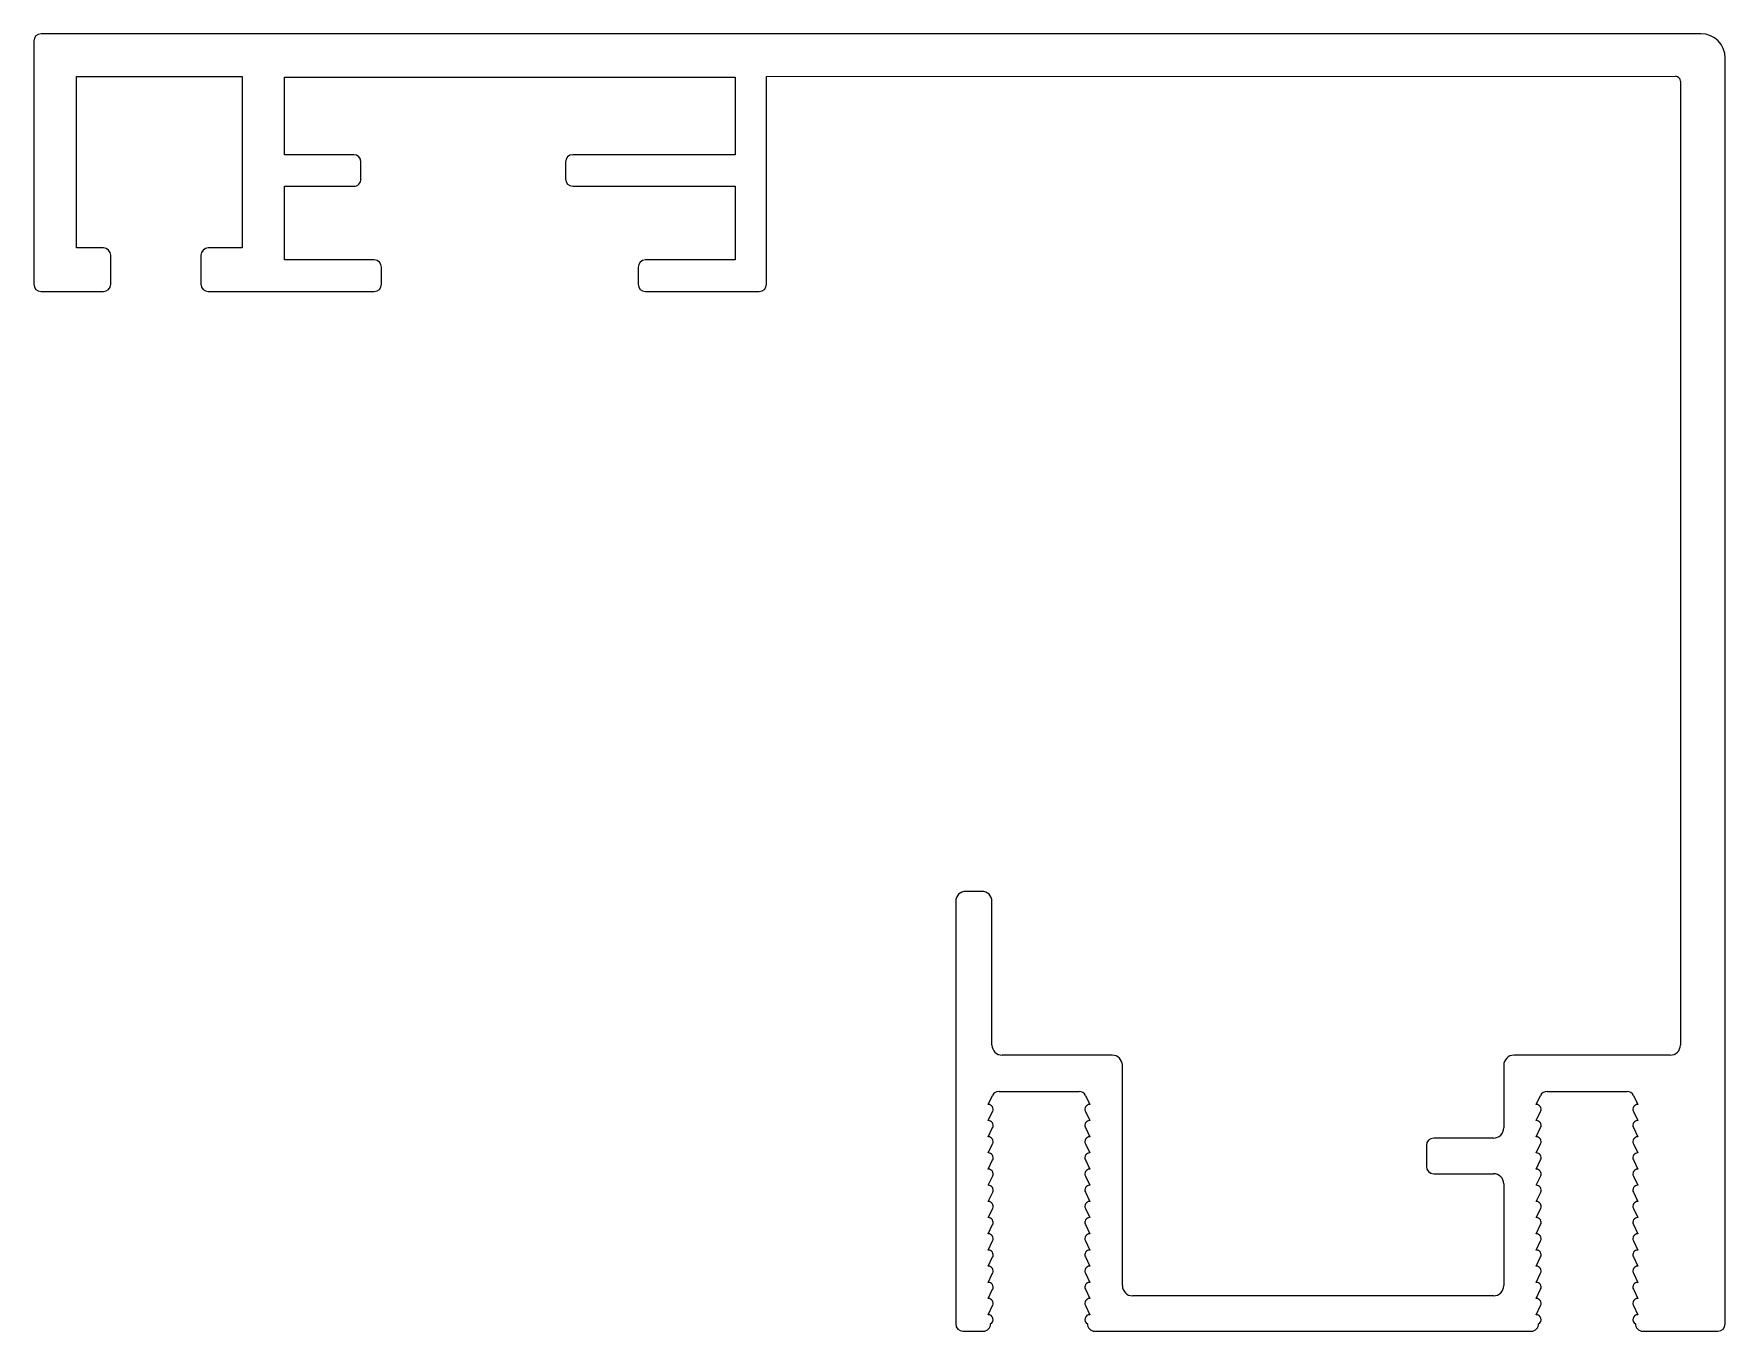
# Model space of a CAD drawing. Extents: x 1782.8 to 1852.6, y 2082.8 to 2136.4.
import ezdxf

# ---------------------------------------------------------------- set-up
doc = ezdxf.new("R2010")
doc.units = 0
doc.layers.get('0').update_dxf_attribs({"linetype": 'CONTINUOUS'})

msp = doc.modelspace()

# ---------------------------------------------------------------- linework, layer by layer
for p, q in [((1782.791, 2136.061), (1782.791, 2126.018)), ((1851.636, 2136.361), (1783.091, 2136.361)), ((1852.636, 2083.071), (1852.636, 2135.361)), ((1784.551, 2127.516), (1784.551, 2134.601)), ((1784.551, 2134.601), (1791.388, 2134.601)), ((1791.388, 2134.601), (1791.388, 2127.516)), ((1793.148, 2131.365), (1793.148, 2134.565)), ((1793.148, 2134.565), (1811.748, 2134.565)), ((1811.748, 2134.565), (1811.748, 2131.365)), ((1813.048, 2134.604), (1850.588, 2134.605)), ((1813.048, 2126.018), (1813.048, 2134.604)), ((1850.788, 2134.407), (1850.788, 2094.591)), ((1796.001, 2131.365), (1793.148, 2131.365)), ((1796.301, 2130.365), (1796.301, 2131.065)), ((1804.748, 2131.065), (1804.748, 2130.365)), ((1811.748, 2131.365), (1805.048, 2131.365)), ((1793.148, 2127.018), (1793.148, 2130.065)), ((1793.148, 2130.065), (1796.001, 2130.065)), ((1805.048, 2130.065), (1811.748, 2130.065)), ((1811.748, 2130.065), (1811.748, 2127.018)), ((1785.667, 2127.516), (1784.551, 2127.516)), ((1791.388, 2127.516), (1789.991, 2127.516)), ((1785.967, 2126.018), (1785.967, 2127.216)), ((1789.691, 2127.216), (1789.691, 2126.018)), ((1796.848, 2127.018), (1793.148, 2127.018)), ((1811.748, 2127.018), (1808.048, 2127.018)), ((1797.148, 2126.018), (1797.148, 2126.718)), ((1807.748, 2126.718), (1807.748, 2126.018)), ((1783.091, 2125.718), (1785.667, 2125.718)), ((1789.991, 2125.718), (1796.848, 2125.718)), ((1808.048, 2125.718), (1812.748, 2125.718)), ((1821.939, 2100.939), (1821.279, 2100.939)), ((1820.859, 2100.519), (1820.859, 2083.071)), ((1822.359, 2094.591), (1822.359, 2100.519)), ((1827.323, 2094.171), (1822.779, 2094.171)), ((1850.368, 2094.171), (1843.913, 2094.171)), ((1827.743, 2084.652), (1827.743, 2093.751)), ((1843.493, 2093.751), (1843.493, 2091.166)), ((1822.649, 2092.671), (1825.953, 2092.671)), ((1845.279, 2092.671), (1848.582, 2092.671)), ((1822.201, 2092.136), (1822.38, 2092.502)), ((1826.222, 2092.502), (1826.401, 2092.136)), ((1844.83, 2092.136), (1845.009, 2092.502)), ((1848.852, 2092.502), (1849.031, 2092.136)), ((1822.201, 2091.468), (1822.386, 2091.848)), ((1822.201, 2090.8), (1822.386, 2091.18)), ((1826.216, 2091.848), (1826.401, 2091.468)), ((1826.216, 2091.18), (1826.401, 2090.8)), ((1844.83, 2091.468), (1845.016, 2091.848)), ((1844.83, 2090.8), (1845.016, 2091.18)), ((1848.845, 2091.848), (1849.031, 2091.468)), ((1848.845, 2091.18), (1849.031, 2090.8)), ((1822.201, 2090.132), (1822.386, 2090.512)), ((1826.216, 2090.512), (1826.401, 2090.132)), ((1843.073, 2090.746), (1840.598, 2090.746)), ((1844.83, 2090.132), (1845.016, 2090.512)), ((1848.845, 2090.512), (1849.031, 2090.132)), ((1822.201, 2089.464), (1822.386, 2089.844)), ((1826.216, 2089.844), (1826.401, 2089.464)), ((1840.298, 2090.446), (1840.298, 2089.574)), ((1844.83, 2089.464), (1845.016, 2089.844)), ((1848.845, 2089.844), (1849.031, 2089.464)), ((1822.207, 2088.796), (1822.389, 2089.181)), ((1826.216, 2089.176), (1826.395, 2088.796)), ((1840.598, 2089.274), (1843.073, 2089.274)), ((1844.836, 2088.796), (1845.018, 2089.181)), ((1848.845, 2089.176), (1849.025, 2088.796)), ((1822.207, 2088.128), (1822.389, 2088.512)), ((1826.216, 2088.508), (1826.395, 2088.128)), ((1843.493, 2088.854), (1843.493, 2084.652)), ((1844.836, 2088.128), (1845.018, 2088.512)), ((1848.845, 2088.508), (1849.025, 2088.128)), ((1822.207, 2087.46), (1822.389, 2087.844)), ((1826.216, 2087.84), (1826.395, 2087.46)), ((1844.836, 2087.46), (1845.018, 2087.844)), ((1848.845, 2087.84), (1849.025, 2087.46)), ((1822.201, 2086.792), (1822.386, 2087.172)), ((1826.216, 2087.172), (1826.401, 2086.792)), ((1844.83, 2086.792), (1845.016, 2087.172)), ((1848.845, 2087.172), (1849.031, 2086.792)), ((1822.201, 2086.124), (1822.386, 2086.504)), ((1826.216, 2086.504), (1826.401, 2086.124)), ((1844.83, 2086.124), (1845.016, 2086.504)), ((1848.845, 2086.504), (1849.031, 2086.124)), ((1822.201, 2085.456), (1822.386, 2085.836)), ((1826.216, 2085.836), (1826.401, 2085.456)), ((1844.83, 2085.456), (1845.016, 2085.836)), ((1848.845, 2085.836), (1849.031, 2085.456)), ((1822.201, 2084.788), (1822.386, 2085.168)), ((1826.216, 2085.168), (1826.401, 2084.788)), ((1844.83, 2084.788), (1845.016, 2085.168)), ((1848.845, 2085.168), (1849.031, 2084.788)), ((1822.201, 2084.12), (1822.386, 2084.5)), ((1826.216, 2084.5), (1826.401, 2084.12)), ((1843.073, 2084.232), (1828.163, 2084.232)), ((1844.83, 2084.12), (1845.016, 2084.5)), ((1848.845, 2084.5), (1849.031, 2084.12)), ((1822.201, 2083.452), (1822.386, 2083.832)), ((1826.216, 2083.832), (1826.401, 2083.452)), ((1844.83, 2083.452), (1845.016, 2083.832)), ((1848.845, 2083.832), (1849.031, 2083.452)), ((1821.159, 2082.771), (1822.003, 2082.771)), ((1826.599, 2082.771), (1844.633, 2082.771)), ((1849.228, 2082.771), (1852.336, 2082.771))]:
    msp.add_line(p, q)
for centre, radius, start, end in [((1783.091, 2136.061), 0.3, 90, 180), ((1851.636, 2135.361), 1, 0, 90), ((1850.588, 2134.405), 0.2, 0.64836, 90.001), ((1796.001, 2131.065), 0.3, 0, 90), ((1805.048, 2131.065), 0.3, 90, 180), ((1796.001, 2130.365), 0.3, 269.99959, 0), ((1805.048, 2130.365), 0.3, 180, 270), ((1785.667, 2127.216), 0.3, 0, 90), ((1789.991, 2127.216), 0.3, 90.00214, 180), ((1796.848, 2126.718), 0.3, 0, 90), ((1808.048, 2126.718), 0.3, 90, 180), ((1783.091, 2126.018), 0.3, 180, 270), ((1785.667, 2126.018), 0.3, 270, 0), ((1789.991, 2126.018), 0.3, 180, 270), ((1796.848, 2126.018), 0.3, 270, 0), ((1808.048, 2126.018), 0.3, 180, 270), ((1812.748, 2126.018), 0.3, 270, 359.99923), ((1821.279, 2100.519), 0.42, 90, 180), ((1821.939, 2100.519), 0.42, 0, 90), ((1822.779, 2094.591), 0.42, 180, 270), ((1827.323, 2093.751), 0.42, 0, 90), ((1843.913, 2093.751), 0.42, 90, 180), ((1850.368, 2094.591), 0.42, 270, 359.99893), ((1822.649, 2092.371), 0.3, 90, 154), ((1825.953, 2092.371), 0.3, 26, 90), ((1845.279, 2092.371), 0.3, 90, 154), ((1848.582, 2092.371), 0.3, 26, 90), ((1822.207, 2091.936), 0.2, 334, 91.65828), ((1826.395, 2091.936), 0.2, 88.34172, 206), ((1844.836, 2091.936), 0.2, 334, 91.65828), ((1849.025, 2091.936), 0.2, 88.34172, 206), ((1822.207, 2091.268), 0.2, 334, 91.65828), ((1826.395, 2091.268), 0.2, 88.34172, 206), ((1843.073, 2091.166), 0.42, 270, 0), ((1844.836, 2091.268), 0.2, 334, 91.65828), ((1849.025, 2091.268), 0.2, 88.34172, 206), ((1822.207, 2090.6), 0.2, 334, 91.65828), ((1826.395, 2090.6), 0.2, 88.34172, 206), ((1840.598, 2090.446), 0.3, 90, 180), ((1844.836, 2090.6), 0.2, 334, 91.65828), ((1849.025, 2090.6), 0.2, 88.34172, 206), ((1822.207, 2089.932), 0.2, 334, 91.65828), ((1826.395, 2089.932), 0.2, 88.34172, 206), ((1844.836, 2089.932), 0.2, 334, 91.65828), ((1849.025, 2089.932), 0.2, 88.34172, 206), ((1822.207, 2089.264), 0.2, 335.40701, 91.65828), ((1826.395, 2089.264), 0.2, 88.34172, 206), ((1840.598, 2089.574), 0.3, 180, 269.99845), ((1843.073, 2088.854), 0.42, 0, 89.99845), ((1844.836, 2089.264), 0.2, 335.40701, 91.65828), ((1849.025, 2089.264), 0.2, 88.34172, 206), ((1822.207, 2088.596), 0.2, 335.40701, 90), ((1826.395, 2088.596), 0.2, 90, 206), ((1844.836, 2088.596), 0.2, 335.40701, 90), ((1849.025, 2088.596), 0.2, 90, 206), ((1822.207, 2087.928), 0.2, 335.40701, 90), ((1826.395, 2087.928), 0.2, 90, 206), ((1844.836, 2087.928), 0.2, 335.40701, 90), ((1849.025, 2087.928), 0.2, 90, 206), ((1822.207, 2087.26), 0.2, 334, 90), ((1826.395, 2087.26), 0.2, 90, 206), ((1844.836, 2087.26), 0.2, 334, 90), ((1849.025, 2087.26), 0.2, 90, 206), ((1822.207, 2086.592), 0.2, 334, 91.65828), ((1826.395, 2086.592), 0.2, 88.34172, 206), ((1844.836, 2086.592), 0.2, 334, 91.65828), ((1849.025, 2086.592), 0.2, 88.34172, 206), ((1822.207, 2085.924), 0.2, 334, 91.65828), ((1826.395, 2085.924), 0.2, 88.34172, 206), ((1844.836, 2085.924), 0.2, 334, 91.65828), ((1849.025, 2085.924), 0.2, 88.34172, 206), ((1822.207, 2085.256), 0.2, 334, 91.65828), ((1826.395, 2085.256), 0.2, 88.34172, 206), ((1844.836, 2085.256), 0.2, 334, 91.65828), ((1849.025, 2085.256), 0.2, 88.34172, 206), ((1822.207, 2084.588), 0.2, 334.00016, 91.65828), ((1826.395, 2084.588), 0.2, 88.34172, 205.99984), ((1828.163, 2084.652), 0.42, 180, 270), ((1843.073, 2084.652), 0.42, 270, 0), ((1844.836, 2084.588), 0.2, 334.00016, 91.65828), ((1849.025, 2084.588), 0.2, 88.34172, 205.99984), ((1822.207, 2083.92), 0.2, 334, 91.6579), ((1826.395, 2083.92), 0.2, 88.3421, 206), ((1844.836, 2083.92), 0.2, 334, 91.6579), ((1849.025, 2083.92), 0.2, 88.3421, 206), ((1821.159, 2083.071), 0.3, 180, 270), ((1822.003, 2083.071), 0.3, 270, 1.09605), ((1822.207, 2083.252), 0.2, 298.81932, 91.65828), ((1826.395, 2083.252), 0.2, 88.34172, 241.18065), ((1826.599, 2083.071), 0.3, 178.90394, 270), ((1844.633, 2083.071), 0.3, 270, 1.09605), ((1844.836, 2083.252), 0.2, 298.81932, 91.65828), ((1849.025, 2083.252), 0.2, 88.34172, 241.18065), ((1849.228, 2083.071), 0.3, 178.90394, 270), ((1852.336, 2083.071), 0.3, 270, 0)]:
    msp.add_arc(centre, radius, start, end)

doc.saveas('drawing.dxf')
